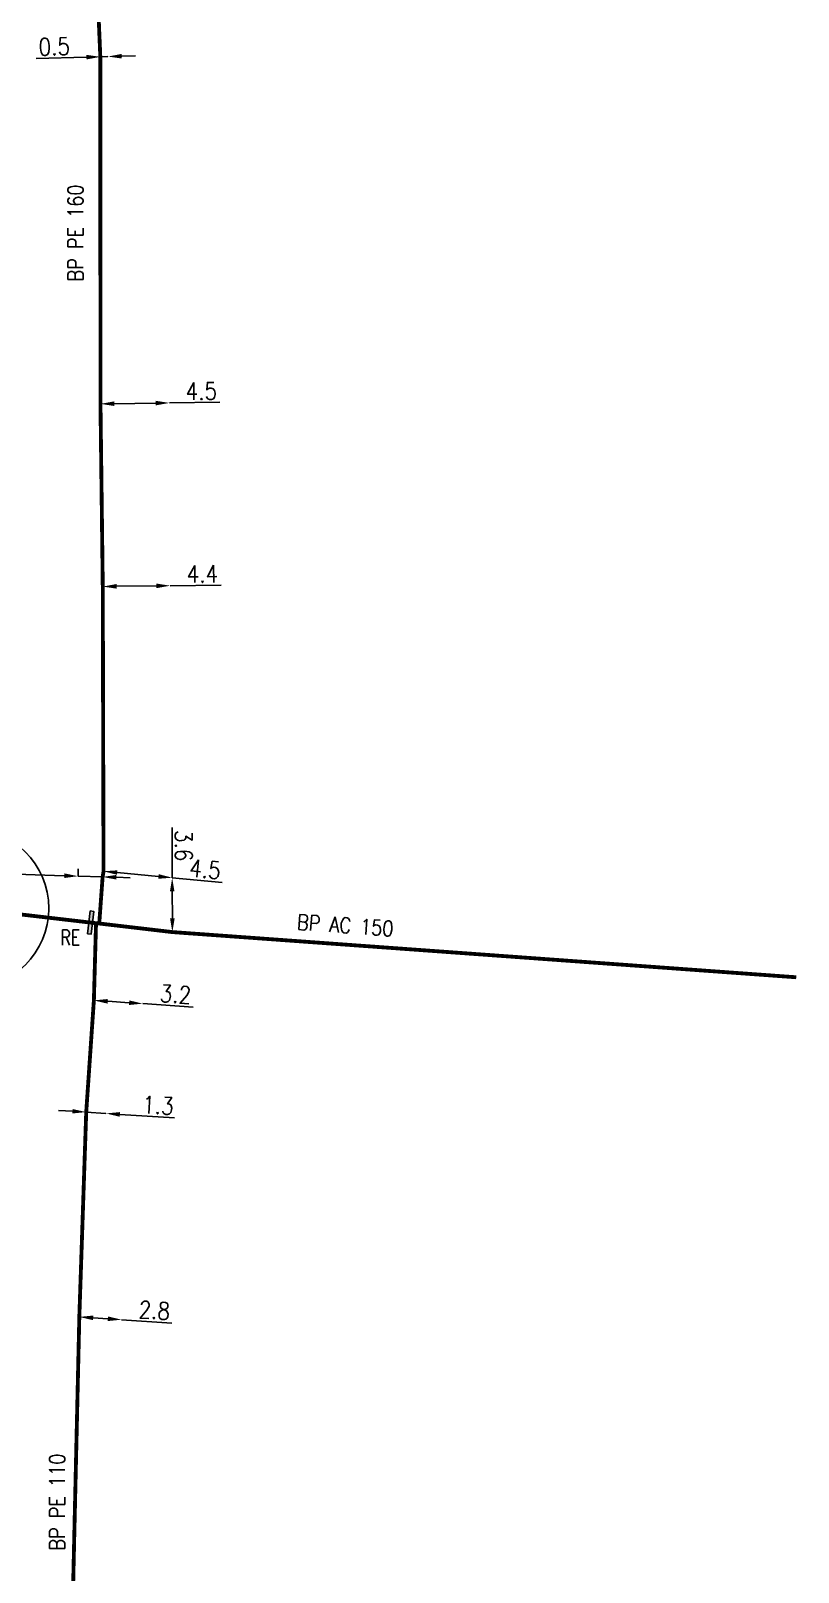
# Model space of a CAD drawing. Header units: millimetres. Extents: x 183997 to 185000, y 127999 to 129007.
# Drawn here: x 184950.1 to 185000.1, y 128186.4 to 128287 of the extents above; entities that cross this region are included whole.
import ezdxf
from ezdxf.enums import TextEntityAlignment as Align

# ---------------------------------------------------------------- set-up
doc = ezdxf.new("R2010")
doc.units = ezdxf.units.MM
doc.header["$PDMODE"] = 34
doc.linetypes.add('L_25_AP', pattern=[2000, 1000, 1000])
doc.linetypes.add('L_25_PE', pattern=[2000, 1000, 1000])
doc.layers.get('0').update_dxf_attribs({"linetype": 'CONTINUOUS'})
doc.layers.get('DEFPOINTS').update_dxf_attribs({"linetype": 'CONTINUOUS'})
for name, color, linetype in [('L_150', 1, 'CONTINUOUS'), ('L_340', 7, 'CONTINUOUS'), ('L_900', 7, 'CONTINUOUS')]:
    doc.layers.add(name, color=color, linetype=linetype)
doc.styles.add('G_ROMANS', font='ROMANS.SHX', dxfattribs={"width": 0.75})
doc.styles.get("Standard").update_dxf_attribs({"font": 'romans.shx', "width": 0.85})
doc.dimstyles.get("Standard").update_dxf_attribs({"dimtxt": 1.5, "dimasz": 1.2, "dimexe": 0.625, "dimexo": 0.625, "dimgap": 0.25, "dimtad": 1, "dimdec": 1, "dimzin": 0, "dimdsep": 46, "dimtxsty": 'Standard', "dimcen": -0.5, "dimadec": 0, "dimazin": 0, "dimtfac": 1, "dimtdec": 1, "dimtmove": 0, "dimatfit": 3, "dimfxl": 0, "dimtolj": 1, "dimtzin": 0, "dimarcsym": 0})

# ---------------------------------------------------------------- blocks, each defined once
blk = doc.blocks.new('L_340_20')
at = {"linetype": 'Continuous'}
blk.add_hatch(color=0, dxfattribs=at).paths.add_polyline_path([(0.12, 0.75), (-0.12, 0.75), (-0.12, -0.75), (0.12, -0.75)])
at = {"color": 0, "linetype": 'Continuous'}
blk.add_lwpolyline([(-0.12, 0.75), (0.12, 0.75), (0.12, -0.75), (-0.12, -0.75)], close=True, dxfattribs=at)
at = {"color": 0, "linetype": 'Continuous', "width": 0.75}
for tag, height, flags, p in [('RE', 1, 8, (0, 2.19)), ('DEF_LEG', 1.2, 3, (0, -5)), ('DEF_COUP', 1.2, 3, (0, -7.5)), ('DEF_TYPE', 1.2, 3, (0, -10))]:
    blk.add_attdef(tag, text='', height=height, dxfattribs=dict(at, flags=flags)).set_placement(p, align=Align.MIDDLE)
blk = doc.blocks.new('*D719')
at = {"layer": 'DEFPOINTS', "color": 0, "linetype": 'Continuous', "transparency": 16777216}
for p in [(184953.67, 128216.45), (184954.96, 128216.36), (184954.96, 128216.36)]:
    blk.add_point(p, dxfattribs=at)
at = {"layer": 'L_150', "color": 0, "linetype": 'Continuous', "lineweight": -2, "transparency": 16777216}
for p, q in [((184952.77, 128216.5), (184951.87, 128216.56)), ((184953.67, 128216.45), (184954.96, 128216.36)), ((184955.86, 128216.3), (184959.43, 128216.07))]:
    blk.add_line(p, q, dxfattribs=at)
at = {"layer": 'L_150', "color": 0, "linetype": 'Continuous', "transparency": 16777216}
for points in [[(184952.78, 128216.65), (184952.76, 128216.36), (184953.67, 128216.45)], [(184955.87, 128216.45), (184955.85, 128216.15), (184954.96, 128216.36)]]:
    blk.add_solid(points, dxfattribs=at)
at = {"layer": 'L_150', "color": 0, "linetype": 'Continuous', "transparency": 16777216, "insert": (184958.36, 128216.89), "char_height": 1.125, "attachment_point": 5, "rotation": 356.2475}
blk.add_mtext('\\A1;1.3', dxfattribs=at)
blk = doc.blocks.new('*D720')
at = {"layer": 'DEFPOINTS', "color": 0, "linetype": 'Continuous', "transparency": 16777216}
for p in [(184954.8, 128232.17), (184959.28, 128231.75), (184959.28, 128231.75)]:
    blk.add_point(p, dxfattribs=at)
at = {"layer": 'L_150', "color": 0, "linetype": 'Continuous', "lineweight": -2, "transparency": 16777216}
for p, q in [((184955.7, 128232.09), (184958.39, 128231.83)), ((184959.28, 128231.75), (184962.55, 128231.44))]:
    blk.add_line(p, q, dxfattribs=at)
at = {"layer": 'L_150', "color": 0, "linetype": 'Continuous', "transparency": 16777216}
for points in [[(184955.71, 128232.23), (184955.68, 128231.94), (184954.8, 128232.17)], [(184958.4, 128231.98), (184958.37, 128231.68), (184959.28, 128231.75)]]:
    blk.add_solid(points, dxfattribs=at)
at = {"layer": 'L_150', "color": 0, "linetype": 'Continuous', "transparency": 16777216, "insert": (184961.43, 128232.3), "char_height": 1.125, "attachment_point": 5, "rotation": 354.6314}
blk.add_mtext('\\A1;4.5', dxfattribs=at)
blk = doc.blocks.new('*D1061')
at = {"layer": 'DEFPOINTS', "color": 0, "linetype": 'Continuous', "transparency": 16777216}
for p in [(184953.14, 128231.85), (184953.14, 128231.85), (184954.74, 128231.8)]:
    blk.add_point(p, dxfattribs=at)
at = {"layer": 'L_150', "color": 0, "linetype": 'Continuous', "lineweight": -2, "transparency": 16777216}
for p, q in [((184952.24, 128231.88), (184946.92, 128232.05)), ((184953.14, 128231.85), (184953.15, 128232.32)), ((184954.74, 128231.8), (184954.75, 128232.27)), ((184954.74, 128231.8), (184953.14, 128231.85)), ((184955.64, 128231.78), (184956.54, 128231.75))]:
    blk.add_line(p, q, dxfattribs=at)
at = {"layer": 'L_150', "color": 0, "linetype": 'Continuous', "transparency": 16777216}
for points in [[(184952.25, 128232.03), (184952.24, 128231.73), (184953.14, 128231.85)], [(184955.64, 128231.93), (184955.63, 128231.63), (184954.74, 128231.8)]]:
    blk.add_solid(points, dxfattribs=at)
at = {"layer": 'L_150', "color": 0, "linetype": 'Continuous', "transparency": 16777216, "insert": (184948.06, 128232.76), "char_height": 1.125, "attachment_point": 5, "rotation": 358.2351}
blk.add_mtext('\\A1;1.6', dxfattribs=at)
blk = doc.blocks.new('*D1062')
at = {"layer": 'DEFPOINTS', "color": 0, "linetype": 'Continuous', "transparency": 16777216}
for p in [(184953.22, 128203.08), (184955.98, 128202.9), (184955.98, 128202.9)]:
    blk.add_point(p, dxfattribs=at)
at = {"layer": 'L_150', "color": 0, "linetype": 'Continuous', "lineweight": -2, "transparency": 16777216}
for p, q in [((184954.12, 128203.02), (184955.08, 128202.96)), ((184955.98, 128202.9), (184959.25, 128202.68))]:
    blk.add_line(p, q, dxfattribs=at)
at = {"layer": 'L_150', "color": 0, "linetype": 'Continuous', "transparency": 16777216}
for points in [[(184954.13, 128203.17), (184954.11, 128202.87), (184953.22, 128203.08)], [(184955.09, 128203.11), (184955.07, 128202.81), (184955.98, 128202.9)]]:
    blk.add_solid(points, dxfattribs=at)
at = {"layer": 'L_150', "color": 0, "linetype": 'Continuous', "transparency": 16777216, "insert": (184958.12, 128203.51), "char_height": 1.125, "attachment_point": 5, "rotation": 356.1683}
blk.add_mtext('\\A1;2.8', dxfattribs=at)
blk = doc.blocks.new('*D1063')
at = {"layer": 'DEFPOINTS', "color": 0, "linetype": 'Continuous', "transparency": 16777216}
for p in [(184954.6, 128262.68), (184959.1, 128262.74), (184959.1, 128262.74)]:
    blk.add_point(p, dxfattribs=at)
at = {"layer": 'L_150', "color": 0, "linetype": 'Continuous', "lineweight": -2, "transparency": 16777216}
for p, q in [((184955.5, 128262.69), (184958.2, 128262.73)), ((184959.1, 128262.74), (184962.38, 128262.78))]:
    blk.add_line(p, q, dxfattribs=at)
at = {"layer": 'L_150', "color": 0, "linetype": 'Continuous', "transparency": 16777216}
for points in [[(184955.5, 128262.84), (184955.5, 128262.54), (184954.6, 128262.68)], [(184958.2, 128262.88), (184958.2, 128262.58), (184959.1, 128262.74)]]:
    blk.add_solid(points, dxfattribs=at)
at = {"layer": 'L_150', "color": 0, "linetype": 'Continuous', "transparency": 16777216, "insert": (184961.18, 128263.51), "char_height": 1.125, "attachment_point": 5, "rotation": 0.7096}
blk.add_mtext('\\A1;4.5', dxfattribs=at)
blk = doc.blocks.new('*D1064')
at = {"layer": 'DEFPOINTS', "color": 0, "linetype": 'Continuous', "transparency": 16777216}
for p in [(184954.17, 128223.74), (184957.36, 128223.53), (184957.36, 128223.53)]:
    blk.add_point(p, dxfattribs=at)
at = {"layer": 'L_150', "color": 0, "linetype": 'Continuous', "lineweight": -2, "transparency": 16777216}
for p, q in [((184955.07, 128223.68), (184956.47, 128223.59)), ((184957.36, 128223.53), (184960.64, 128223.31))]:
    blk.add_line(p, q, dxfattribs=at)
at = {"layer": 'L_150', "color": 0, "linetype": 'Continuous', "transparency": 16777216}
for points in [[(184955.08, 128223.83), (184955.06, 128223.53), (184954.17, 128223.74)], [(184956.48, 128223.74), (184956.46, 128223.44), (184957.36, 128223.53)]]:
    blk.add_solid(points, dxfattribs=at)
at = {"layer": 'L_150', "color": 0, "linetype": 'Continuous', "transparency": 16777216, "insert": (184959.5, 128224.14), "char_height": 1.125, "attachment_point": 5, "rotation": 356.2475}
blk.add_mtext('\\A1;3.2', dxfattribs=at)
blk = doc.blocks.new('*D1065')
at = {"layer": 'DEFPOINTS', "color": 0, "linetype": 'Continuous', "transparency": 16777216}
for p in [(184954.75, 128250.75), (184959.15, 128250.81), (184959.15, 128250.81)]:
    blk.add_point(p, dxfattribs=at)
at = {"layer": 'L_150', "color": 0, "linetype": 'Continuous', "lineweight": -2, "transparency": 16777216}
for p, q in [((184955.65, 128250.77), (184958.25, 128250.8)), ((184959.15, 128250.81), (184962.47, 128250.85))]:
    blk.add_line(p, q, dxfattribs=at)
at = {"layer": 'L_150', "color": 0, "linetype": 'Continuous', "transparency": 16777216}
for points in [[(184955.65, 128250.92), (184955.65, 128250.62), (184954.75, 128250.75)], [(184958.25, 128250.95), (184958.25, 128250.65), (184959.15, 128250.81)]]:
    blk.add_solid(points, dxfattribs=at)
at = {"layer": 'L_150', "color": 0, "linetype": 'Continuous', "transparency": 16777216, "insert": (184961.25, 128251.58), "char_height": 1.125, "attachment_point": 5, "rotation": 0.7096}
blk.add_mtext('\\A1;4.4', dxfattribs=at)
blk = doc.blocks.new('*D1066')
at = {"layer": 'DEFPOINTS', "color": 0, "linetype": 'Continuous', "transparency": 16777216}
for p in [(184954.59, 128285.33), (184955.09, 128285.35), (184955.09, 128285.35)]:
    blk.add_point(p, dxfattribs=at)
at = {"layer": 'L_150', "color": 0, "linetype": 'Continuous', "lineweight": -2, "transparency": 16777216}
for p, q in [((184953.69, 128285.31), (184950.41, 128285.22)), ((184955.09, 128285.35), (184954.59, 128285.33)), ((184955.99, 128285.37), (184956.89, 128285.4))]:
    blk.add_line(p, q, dxfattribs=at)
at = {"layer": 'L_150', "color": 0, "linetype": 'Continuous', "transparency": 16777216}
for points in [[(184953.68, 128285.46), (184953.69, 128285.16), (184954.59, 128285.33)], [(184955.98, 128285.52), (184955.99, 128285.22), (184955.09, 128285.35)]]:
    blk.add_solid(points, dxfattribs=at)
at = {"layer": 'L_150', "color": 0, "linetype": 'Continuous', "transparency": 16777216, "insert": (184951.58, 128286), "char_height": 1.125, "attachment_point": 5, "rotation": 1.6037}
blk.add_mtext('\\A1;0.5', dxfattribs=at)
blk = doc.blocks.new('*D1067')
at = {"layer": 'DEFPOINTS', "color": 0, "linetype": 'Continuous', "transparency": 16777216}
for p in [(184959.28, 128231.75), (184959.28, 128231.75), (184959.29, 128228.2)]:
    blk.add_point(p, dxfattribs=at)
at = {"layer": 'L_150', "color": 0, "linetype": 'Continuous', "lineweight": -2, "transparency": 16777216}
for p, q in [((184959.28, 128231.75), (184959.27, 128235.03)), ((184959.29, 128229.1), (184959.28, 128230.85))]:
    blk.add_line(p, q, dxfattribs=at)
at = {"layer": 'L_150', "color": 0, "linetype": 'Continuous', "transparency": 16777216}
for points in [[(184959.43, 128230.85), (184959.13, 128230.85), (184959.28, 128231.75)], [(184959.44, 128229.1), (184959.14, 128229.1), (184959.29, 128228.2)]]:
    blk.add_solid(points, dxfattribs=at)
at = {"layer": 'L_150', "color": 0, "linetype": 'Continuous', "transparency": 16777216, "insert": (184960.03, 128233.84), "char_height": 1.125, "attachment_point": 5, "rotation": 270.1506}
blk.add_mtext('\\A1;3.6', dxfattribs=at)

msp = doc.modelspace()

# ---------------------------------------------------------------- linework, layer by layer
at = {"layer": 'L_150', "linetype": 'L_25_PE', "const_width": 0.25, "flags": 128}
for points in [[(184954.52, 128228.76), (184954.74, 128231.8), (184954.8, 128232.17), (184954.8, 128232.17), (184954.75, 128250.75), (184954.6, 128262.68), (184954.59, 128285.33), (184954.59, 128285.33), (184954.43, 128289.11), (184954.24, 128296.37), (184954.21, 128297.35), (184954.16, 128301.06), (184952.72, 128301.1), (184952.73, 128301.59), (184952.73, 128301.59), (184952.73, 128301.59), (184952.72, 128302.08), (184952.72, 128302.08), (184952.64, 128305.87)], [(184844.63, 128091.7), (184846.37, 128090.96), (184846.37, 128090.96), (184846.37, 128090.96), (184846.37, 128090.96), (184856.57, 128086.46), (184856.57, 128086.46), (184862.57, 128083.91), (184888.17, 128073.01), (184916.7, 128060.94), (184918.62, 128060.17), (184919.31, 128059.94), (184920.01, 128059.78), (184920.81, 128059.66), (184921.77, 128059.55), (184922.98, 128059.55), (184924.45, 128059.66), (184926.27, 128060), (184927.99, 128060.45), (184929.33, 128060.89), (184930.75, 128061.45), (184932.74, 128062.26), (184934.18, 128063.14), (184935.28, 128063.9), (184937, 128065.24), (184938.12, 128066.25), (184939.48, 128067.64), (184941.04, 128069.54), (184942.25, 128071.41), (184943.24, 128073.41), (184943.88, 128076.09), (184944.23, 128078.58), (184944.47, 128080.25), (184944.53, 128086.95), (184953.21, 128086.96), (184953.23, 128093.06), (184952.67, 128105.39), (184952.48, 128116.67), (184951.91, 128145.33), (184951.96, 128147.78), (184952.19, 128158.35), (184953.22, 128203.08), (184953.67, 128216.45), (184954.17, 128223.74), (184954.17, 128223.74), (184954.31, 128228.78)]]:
    msp.add_lwpolyline(points, dxfattribs=at)
at = {"layer": 'L_150', "linetype": 'L_25_AP', "const_width": 0.25, "flags": 128}
msp.add_lwpolyline([(185000, 128225.25), (184966.61, 128227.67), (184959.29, 128228.2), (184959.29, 128228.2), (184959.29, 128228.2), (184954.52, 128228.76), (184954.31, 128228.78), (184953.96, 128228.82), (184945.38, 128229.82), (184943.35, 128231.24), (184933.06, 128237.25), (184922.59, 128243.06), (184912.88, 128248.78), (184913.4, 128251.1), (184905.39, 128255.63), (184895.1, 128261.76), (184888.09, 128268.51), (184882.33, 128270.42), (184868.16, 128274.95), (184868.16, 128274.95), (184861.99, 128277.27), (184850.67, 128281.14), (184850.67, 128281.14), (184843.89, 128282.36), (184843.8, 128282.08)], dxfattribs=at)
at = {"layer": 'L_900'}
msp.add_circle((184946.03, 128229.75), 5.2, dxfattribs=at)

# ---------------------------------------------------------------- block references
at = {"layer": 'L_340'}
ref = msp.add_blockref('L_340_20', (184953.96, 128228.82), dxfattribs=dict(at, rotation=353.3175765154238))
ref.add_attrib('RE', 'RE', dxfattribs={"layer": '0', "color": 0, "linetype": 'Continuous', "height": 1, "style": 'G_ROMANS', "width": 0.75, "flags": 8}).set_placement((184952.64, 128227.84), align=Align.MIDDLE)

# ---------------------------------------------------------------- texts
at = {"layer": 'L_150', "linetype": 'Continuous', "width": 0.85}
for s, rotation, p in [('BP PE 160', 90.0329, (184952.97, 128273.83)), ('BP AC 150', 355.861, (184970.58, 128228.64)), ('BP PE 110', 90.023, (184951.77, 128190.99))]:
    msp.add_text(s, height=1, rotation=rotation, dxfattribs=at).set_placement(p, align=Align.MIDDLE)

# ---------------------------------------------------------------- dimensions: what is measured, and where the dimension line sits
at = {"layer": 'L_150', "linetype": 'Continuous'}
for base, p1, p2, angle, override, picture, middle in [((184955.09, 128285.35), (184954.59, 128285.33), (184955.09, 128285.35), 181.6037, {"dimscale": 0.75}, '*D1066', (184951.6, 128285.25)), ((184959.1, 128262.74), (184954.6, 128262.68), (184959.1, 128262.74), 180.7096, {"dimscale": 0.75}, '*D1063', (184961.19, 128262.76)), ((184959.15, 128250.81), (184954.75, 128250.75), (184959.15, 128250.81), 180.7096, {"dimscale": 0.75}, '*D1065', (184961.26, 128250.83)), ((184959.2822293, 128231.7488057), (184959.2915595, 128228.198818), (184959.2822293, 128231.7488057), 270.1505854, {"dimscale": 0.75}, '*D1067', (184959.2767382, 128233.8380842)), ((184953.14, 128231.85), (184954.74, 128231.8), (184953.14, 128231.85), 358.2351, {"dimscale": 0.75, "dimexo": 0}, '*D1061', (184948.04, 128232.01)), ((184959.28, 128231.75), (184954.8, 128232.17), (184959.28, 128231.75), 174.6314, {"dimscale": 0.75}, '*D720', (184961.36, 128231.55)), ((184957.36, 128223.53), (184954.17, 128223.74), (184957.36, 128223.53), 176.2475, {"dimscale": 0.75}, '*D1064', (184959.45, 128223.39)), ((184954.96, 128216.36), (184953.67, 128216.45), (184954.96, 128216.36), 176.2475, {"dimscale": 0.75}, '*D719', (184958.31, 128216.14)), ((184955.98, 128202.9), (184953.22, 128203.08), (184955.98, 128202.9), 176.1683, {"dimscale": 0.75}, '*D1062', (184958.07, 128202.76))]:
    dim = msp.add_linear_dim(base=base, p1=p1, p2=p2, angle=angle, dimstyle='Standard', override=override, dxfattribs=at)
    dim.commit()
    dim.dimension.update_dxf_attribs({"geometry": picture, "text_midpoint": middle, "dimtype": 160})

doc.saveas('drawing.dxf')
